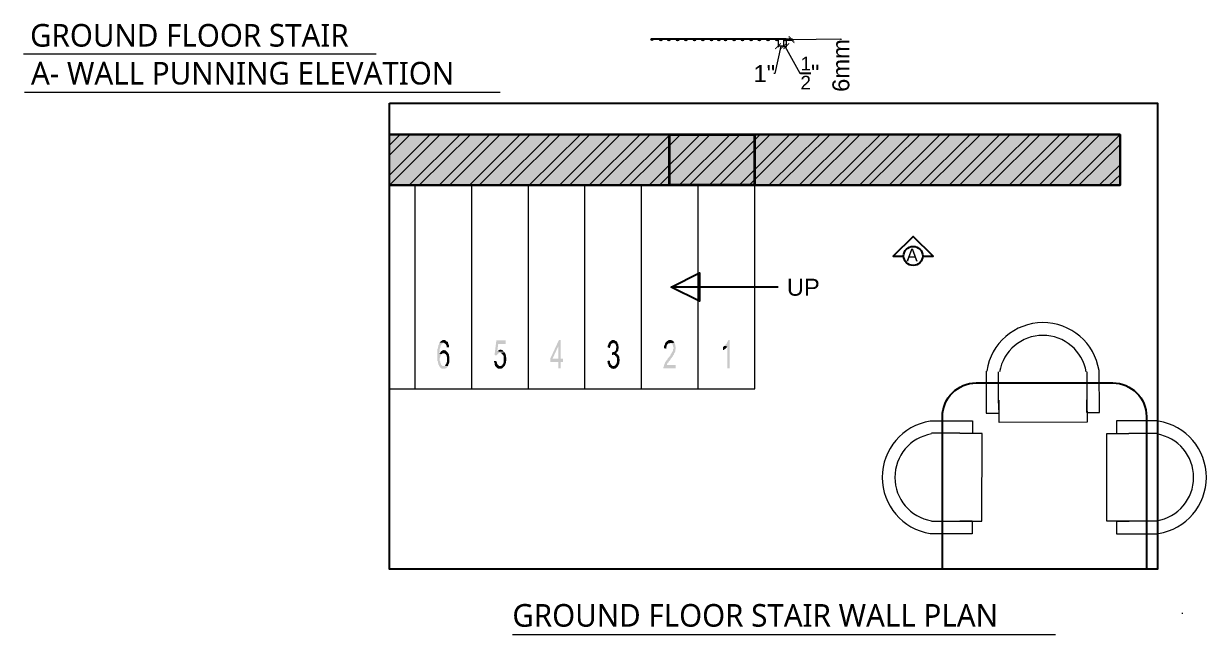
# Model space of a CAD drawing. Header units: inches. Extents: x 3324238 to 135265466, y -1036581 to 20094598.
# Drawn here: x 3353579.2 to 3353787.9, y -519199.8 to -519092 of the extents above; entities that cross this region are included whole.
import ezdxf

# ---------------------------------------------------------------- set-up
doc = ezdxf.new("R2010")
doc.units = ezdxf.units.IN
doc.header["$MEASUREMENT"] = 0
doc.header["$PDMODE"] = 3
doc.layers.add('FURNITURE', color=32, linetype='Continuous', lineweight=13)
for name, color, linetype in [('PDF_Geometry', 7, 'Continuous'), ('PDF_Solid Fills', 7, 'Continuous'), ('PDF_Text', 1, 'Continuous')]:
    doc.layers.add(name, color=color, linetype=linetype)
doc.styles.add('PDF Arial', font='arial.ttf')
doc.styles.add('PDF Century Gothic', font='GOTHIC.TTF')
doc.styles.add('PDF Malgun Gothic', font='malgun.ttf')
doc.styles.add('The Thakors 3 inches', font='arial.ttf', dxfattribs={"height": 3})
doc.dimstyles.new('The Thakors 3 inches', dxfattribs={"dimtxt": 3, "dimasz": 1, "dimexe": 0.179993, "dimexo": 0.0625, "dimgap": 0.089996, "dimtad": 0, "dimzin": 0, "dimdsep": 46, "dimlunit": 4, "dimtxsty": 'The Thakors 3 inches', "dimblk": 'ARCHTICK', "dimcen": 0.089996, "dimclrd": 5, "dimclre": 5, "dimclrt": 1, "dimadec": 0, "dimazin": 0, "dimtfac": 0.799988, "dimtofl": 0, "dimtmove": 1, "dimatfit": 3, "dimfxl": 1, "dimtolj": 1, "dimtzin": 0, "dimlwd": 5, "dimlwe": 13, "dimarcsym": 0})

# ---------------------------------------------------------------- blocks, each defined once
blk = doc.blocks.new('_ArchTick')
at = {"color": 0, "linetype": 'ByBlock', "const_width": 0.15}
blk.add_lwpolyline([(-0.5, -0.5), (0.5, 0.5)], dxfattribs=at)
blk = doc.blocks.new('*D325')
at = {"layer": 'Defpoints', "color": 0, "lineweight": 30, "transparency": 16777216}
for p in [(3353713.33, -519094.65), (3353713.81, -519094.65), (3353713.81, -519095.94)]:
    blk.add_point(p, dxfattribs=at)
at = {"layer": 'PDF_Text', "color": 5, "lineweight": 13, "transparency": 16777216}
for p, q in [((3353713.33, -519094.71), (3353713.33, -519096.12)), ((3353713.81, -519094.71), (3353713.81, -519096.12))]:
    blk.add_line(p, q, dxfattribs=at)
at = {"layer": 'PDF_Text', "color": 5, "lineweight": 5, "transparency": 16777216}
for p, q in [((3353713.33, -519095.94), (3353713.81, -519095.94)), ((3353713.57, -519095.94), (3353716.19, -519100.7)), ((3353716.19, -519100.7), (3353716.37, -519100.7))]:
    blk.add_line(p, q, dxfattribs=at)
at = {"layer": 'PDF_Text', "color": 5, "lineweight": 5, "transparency": 16777216, "rotation": 180}
blk.add_blockref('_ArchTick', (3353713.33, -519095.94), dxfattribs=at)
at = {"layer": 'PDF_Text', "color": 5, "lineweight": 5, "transparency": 16777216}
blk.add_blockref('_ArchTick', (3353713.81, -519095.94), dxfattribs=at)
at = {"layer": 'PDF_Text', "color": 1, "lineweight": 30, "transparency": 16777216, "insert": (3353717.98, -519100.7), "char_height": 3, "attachment_point": 5, "style": 'The Thakors 3 inches'}
blk.add_mtext('\\A1;{\\H0.799988x;\\S1/2;}"', dxfattribs=at)
blk = doc.blocks.new('*D326')
at = {"layer": 'Defpoints', "color": 0, "lineweight": 30, "transparency": 16777216}
for p in [(3353712.36, -519094.65), (3353712.36, -519095.94), (3353713.33, -519094.65)]:
    blk.add_point(p, dxfattribs=at)
at = {"layer": 'PDF_Text', "color": 5, "lineweight": 5, "transparency": 16777216}
for p, q in [((3353712.84, -519095.94), (3353711.78, -519100.78)), ((3353713.33, -519095.94), (3353712.36, -519095.94)), ((3353711.78, -519100.78), (3353711.6, -519100.78))]:
    blk.add_line(p, q, dxfattribs=at)
at = {"layer": 'PDF_Text', "color": 5, "lineweight": 13, "transparency": 16777216}
for p, q in [((3353712.36, -519094.71), (3353712.36, -519096.12)), ((3353713.33, -519094.71), (3353713.33, -519096.12))]:
    blk.add_line(p, q, dxfattribs=at)
at = {"layer": 'PDF_Text', "color": 5, "lineweight": 5, "transparency": 16777216, "rotation": 180}
blk.add_blockref('_ArchTick', (3353712.36, -519095.94), dxfattribs=at)
at = {"layer": 'PDF_Text', "color": 5, "lineweight": 5, "transparency": 16777216}
blk.add_blockref('_ArchTick', (3353713.33, -519095.94), dxfattribs=at)
at = {"layer": 'PDF_Text', "color": 1, "lineweight": 30, "transparency": 16777216, "insert": (3353709.93, -519100.78), "char_height": 3, "attachment_point": 5, "style": 'The Thakors 3 inches'}
blk.add_mtext('\\A1;1"', dxfattribs=at)
blk = doc.blocks.new('*D327')
at = {"layer": 'Defpoints', "color": 0, "lineweight": 30, "transparency": 16777216}
for p in [(3353713.57, -519094.65), (3353713.57, -519094.89), (3353714.73, -519094.89)]:
    blk.add_point(p, dxfattribs=at)
at = {"layer": 'PDF_Text', "color": 5, "lineweight": 13, "transparency": 16777216}
for p, q in [((3353713.63, -519094.65), (3353714.91, -519094.65)), ((3353713.63, -519094.89), (3353714.91, -519094.89))]:
    blk.add_line(p, q, dxfattribs=at)
at = {"layer": 'PDF_Text', "color": 5, "lineweight": 5, "transparency": 16777216}
for p, q in [((3353714.73, -519094.65), (3353714.73, -519094.89)), ((3353714.73, -519094.77), (3353723.46, -519094.65)), ((3353723.46, -519094.65), (3353723.46, -519094.83))]:
    blk.add_line(p, q, dxfattribs=at)
for p, rotation in [((3353714.73, -519094.65), 90), ((3353714.73, -519094.89), 270)]:
    blk.add_blockref('_ArchTick', p, dxfattribs=dict(at, rotation=rotation))
at = {"layer": 'PDF_Text', "color": 1, "lineweight": 30, "transparency": 16777216, "insert": (3353723.46, -519099.36), "char_height": 3, "attachment_point": 5, "rotation": 90, "style": 'The Thakors 3 inches'}
blk.add_mtext('\\A1;6mm', dxfattribs=at)

msp = doc.modelspace()

# ---------------------------------------------------------------- hatches: boundary and pattern name
at = {"layer": 'PDF_Solid Fills', "lineweight": 30, "transparency": 33554559}
for points in [[(3353652.658, -519148.298), (3353652.577, -519148.379), (3353652.577, -519148.379), (3353652.496, -519148.54), (3353652.496, -519148.621), (3353652.416, -519148.701), (3353652.416, -519148.782), (3353652.416, -519148.943), (3353652.335, -519149.024), (3353652.335, -519149.104), (3353652.335, -519149.265), (3353652.255, -519149.426), (3353652.255, -519149.507), (3353652.255, -519149.668), (3353652.255, -519149.829), (3353652.255, -519149.99), (3353652.255, -519150.152), (3353652.255, -519150.313), (3353652.255, -519150.474), (3353652.255, -519150.554), (3353652.255, -519150.716), (3353652.255, -519150.877), (3353652.255, -519151.038), (3353652.255, -519151.199), (3353652.255, -519151.36), (3353652.255, -519151.521), (3353652.335, -519151.602), (3353652.335, -519151.763), (3353652.335, -519151.844), (3353652.416, -519152.005), (3353652.416, -519152.085), (3353652.416, -519152.166), (3353652.496, -519152.246), (3353652.496, -519152.327), (3353652.577, -519152.408), (3353652.658, -519152.488), (3353652.658, -519152.569), (3353652.738, -519152.649), (3353652.819, -519152.73), (3353652.899, -519152.81), (3353652.98, -519152.81), (3353653.06, -519152.891), (3353653.141, -519152.891), (3353653.222, -519152.891), (3353653.383, -519152.891), (3353653.383, -519152.891), (3353653.463, -519152.891), (3353653.544, -519152.891), (3353653.624, -519152.891), (3353653.705, -519152.81), (3353653.786, -519152.81), (3353653.866, -519152.73), (3353653.866, -519152.73), (3353653.947, -519152.649), (3353654.027, -519152.569), (3353654.108, -519152.408), (3353653.302, -519152.408), (3353653.222, -519152.408), (3353653.141, -519152.408), (3353653.06, -519152.327), (3353652.98, -519152.246), (3353652.98, -519152.246), (3353652.899, -519152.166), (3353652.899, -519152.085), (3353652.819, -519151.924), (3353652.738, -519151.844), (3353652.738, -519151.763), (3353652.738, -519151.602), (3353652.658, -519151.521), (3353652.658, -519151.36), (3353652.658, -519151.199), (3353652.658, -519151.199), (3353652.658, -519151.038), (3353652.738, -519150.877), (3353652.738, -519150.796), (3353652.738, -519150.635), (3353652.819, -519150.554), (3353652.899, -519150.474), (3353652.899, -519150.393), (3353652.98, -519150.313), (3353652.577, -519150.232), (3353652.577, -519150.152), (3353652.577, -519149.99), (3353652.658, -519149.829), (3353652.658, -519149.749), (3353652.658, -519149.588), (3353652.658, -519149.426), (3353652.658, -519149.346), (3353652.738, -519149.185), (3353652.738, -519149.104), (3353652.738, -519149.024), (3353652.819, -519148.862), (3353652.819, -519148.782), (3353652.899, -519148.701), (3353652.98, -519148.54), (3353653.06, -519148.46), (3353653.06, -519148.46), (3353653.06, -519148.46), (3353653.141, -519148.379), (3353653.302, -519148.379), (3353653.383, -519148.298)], [(3353653.383, -519147.815), (3353653.302, -519147.815), (3353653.222, -519147.815), (3353653.141, -519147.896), (3353653.06, -519147.896), (3353652.98, -519147.976), (3353652.899, -519147.976), (3353652.819, -519148.057), (3353652.738, -519148.137), (3353652.658, -519148.218), (3353652.658, -519148.298), (3353653.383, -519148.298), (3353653.383, -519148.298), (3353653.463, -519148.379), (3353653.544, -519148.379), (3353653.624, -519148.46), (3353653.705, -519148.54), (3353653.786, -519148.621), (3353653.786, -519148.621), (3353653.786, -519148.701), (3353653.866, -519148.862), (3353653.866, -519148.943), (3353653.866, -519149.104), (3353654.269, -519149.104), (3353654.269, -519148.943), (3353654.269, -519148.862), (3353654.269, -519148.701), (3353654.188, -519148.54), (3353654.188, -519148.46), (3353654.108, -519148.379), (3353654.108, -519148.218), (3353654.027, -519148.137), (3353653.947, -519148.137), (3353653.866, -519148.057), (3353653.786, -519147.976), (3353653.705, -519147.896), (3353653.624, -519147.896), (3353653.544, -519147.815), (3353653.463, -519147.815)], [(3353664.26, -519147.896), (3353662.648, -519147.896), (3353662.326, -519150.474), (3353662.648, -519150.554), (3353662.729, -519150.474), (3353662.81, -519150.393), (3353662.89, -519150.313), (3353662.971, -519150.232), (3353662.971, -519150.232), (3353663.051, -519150.152), (3353663.132, -519150.071), (3353663.212, -519150.071), (3353663.293, -519150.071), (3353664.099, -519149.99), (3353664.099, -519149.99), (3353664.018, -519149.91), (3353662.81, -519149.829), (3353662.971, -519148.54), (3353664.26, -519148.54)], [(3353674.009, -519147.815), (3353673.687, -519147.815), (3353672.156, -519151.118), (3353672.156, -519151.682), (3353673.606, -519151.682), (3353673.606, -519152.81), (3353674.009, -519152.81), (3353674.009, -519151.682), (3353674.412, -519151.682), (3353674.412, -519151.118), (3353674.009, -519151.118), (3353672.559, -519151.118), (3353673.606, -519148.862)], [(3353674.009, -519147.815), (3353673.606, -519148.862), (3353673.606, -519151.118), (3353672.559, -519151.118), (3353674.009, -519151.118)], [(3353682.549, -519148.298), (3353682.469, -519148.379), (3353682.469, -519148.46), (3353682.388, -519148.621), (3353682.388, -519148.701), (3353682.308, -519148.862), (3353682.308, -519148.943), (3353682.308, -519149.104), (3353682.711, -519149.265), (3353682.711, -519149.185), (3353682.711, -519149.024), (3353682.791, -519148.862), (3353682.791, -519148.782), (3353682.872, -519148.621), (3353682.872, -519148.54), (3353682.952, -519148.46), (3353683.033, -519148.46), (3353683.113, -519148.379), (3353683.194, -519148.379), (3353683.275, -519148.298)], [(3353683.275, -519147.815), (3353683.194, -519147.815), (3353683.113, -519147.815), (3353683.033, -519147.896), (3353682.952, -519147.896), (3353682.872, -519147.976), (3353682.791, -519148.057), (3353682.711, -519148.057), (3353682.63, -519148.137), (3353682.63, -519148.137), (3353682.549, -519148.298), (3353683.275, -519148.298), (3353683.355, -519148.379), (3353683.436, -519148.379), (3353683.516, -519148.379), (3353683.597, -519148.46), (3353683.677, -519148.54), (3353683.677, -519148.621), (3353683.758, -519148.701), (3353683.758, -519148.862), (3353683.839, -519148.943), (3353683.839, -519149.104), (3353683.839, -519149.185), (3353683.758, -519149.346), (3353683.758, -519149.426), (3353683.758, -519149.588), (3353683.677, -519149.668), (3353683.597, -519149.749), (3353683.597, -519149.749), (3353683.516, -519149.829), (3353683.436, -519149.91), (3353683.355, -519149.91), (3353683.275, -519149.91), (3353683.113, -519149.91), (3353683.919, -519149.99), (3353684, -519149.91), (3353684.08, -519149.829), (3353684.08, -519149.749), (3353684.161, -519149.668), (3353684.161, -519149.507), (3353684.161, -519149.426), (3353684.241, -519149.265), (3353684.241, -519149.104), (3353684.241, -519149.024), (3353684.161, -519148.862), (3353684.161, -519148.701), (3353684.161, -519148.621), (3353684.08, -519148.46), (3353684.08, -519148.46), (3353684, -519148.379), (3353684, -519148.218), (3353683.919, -519148.137), (3353683.839, -519148.057), (3353683.758, -519147.976), (3353683.677, -519147.976), (3353683.597, -519147.896), (3353683.516, -519147.896), (3353683.436, -519147.815), (3353683.355, -519147.815)], [(3353694.071, -519148.298), (3353693.265, -519148.379), (3353693.346, -519148.379), (3353693.427, -519148.379), (3353693.507, -519148.379), (3353693.588, -519148.46), (3353693.668, -519148.54), (3353693.749, -519148.621), (3353693.749, -519148.621), (3353693.749, -519148.701), (3353693.829, -519148.782), (3353693.829, -519148.943), (3353693.91, -519149.104), (3353693.91, -519149.185), (3353693.91, -519149.346), (3353693.829, -519149.426), (3353693.829, -519149.588), (3353693.829, -519149.668), (3353693.749, -519149.829), (3353693.668, -519149.91), (3353693.668, -519149.99), (3353693.588, -519150.071), (3353693.588, -519150.152), (3353693.507, -519150.232), (3353693.427, -519150.313), (3353693.427, -519150.474), (3353693.346, -519150.554), (3353693.265, -519150.635), (3353693.185, -519150.796), (3353693.104, -519150.877), (3353692.943, -519151.038), (3353692.863, -519151.118), (3353692.863, -519151.199), (3353692.782, -519151.28), (3353692.701, -519151.36), (3353692.621, -519151.521), (3353692.54, -519151.602), (3353692.54, -519151.682), (3353692.46, -519151.763), (3353692.379, -519151.844), (3353692.379, -519151.924), (3353692.299, -519152.085), (3353692.299, -519152.166), (3353692.218, -519152.327), (3353692.218, -519152.408), (3353692.218, -519152.408), (3353692.137, -519152.569), (3353692.137, -519152.73), (3353692.137, -519152.81), (3353694.313, -519152.81), (3353694.313, -519152.246), (3353692.701, -519152.246), (3353692.701, -519152.246), (3353692.782, -519152.166), (3353692.782, -519152.005), (3353692.863, -519151.924), (3353692.863, -519151.844), (3353692.943, -519151.844), (3353693.024, -519151.763), (3353693.024, -519151.682), (3353693.104, -519151.521), (3353693.265, -519151.441), (3353693.346, -519151.28), (3353693.346, -519151.28), (3353693.427, -519151.118), (3353693.507, -519151.038), (3353693.588, -519150.957), (3353693.668, -519150.796), (3353693.749, -519150.716), (3353693.829, -519150.635), (3353693.829, -519150.554), (3353693.91, -519150.474), (3353693.91, -519150.393), (3353693.991, -519150.393), (3353693.991, -519150.232), (3353694.071, -519150.152), (3353694.152, -519149.99), (3353694.152, -519149.91), (3353694.232, -519149.829), (3353694.232, -519149.749), (3353694.232, -519149.588), (3353694.232, -519149.507), (3353694.313, -519149.346), (3353694.313, -519149.185), (3353694.313, -519149.185), (3353694.313, -519149.024), (3353694.232, -519148.943), (3353694.232, -519148.782), (3353694.232, -519148.701), (3353694.152, -519148.54), (3353694.152, -519148.46)], [(3353693.265, -519147.815), (3353693.185, -519147.815), (3353693.104, -519147.815), (3353693.024, -519147.896), (3353692.943, -519147.896), (3353692.863, -519147.976), (3353692.782, -519147.976), (3353692.701, -519148.057), (3353692.621, -519148.137), (3353692.54, -519148.218), (3353692.46, -519148.298), (3353692.46, -519148.379), (3353692.379, -519148.46), (3353692.379, -519148.621), (3353692.299, -519148.701), (3353692.299, -519148.862), (3353692.218, -519148.943), (3353692.218, -519149.104), (3353692.218, -519149.265), (3353692.621, -519149.346), (3353692.621, -519149.185), (3353692.621, -519149.024), (3353692.701, -519148.943), (3353692.701, -519148.782), (3353692.782, -519148.701), (3353692.782, -519148.621), (3353692.863, -519148.54), (3353692.943, -519148.46), (3353693.024, -519148.379), (3353693.104, -519148.379), (3353693.185, -519148.379), (3353693.265, -519148.379), (3353694.071, -519148.298), (3353693.991, -519148.218), (3353693.991, -519148.218), (3353693.91, -519148.137), (3353693.91, -519148.057), (3353693.829, -519147.976), (3353693.749, -519147.976), (3353693.668, -519147.896), (3353693.588, -519147.896), (3353693.507, -519147.815), (3353693.346, -519147.815)], [(3353703.82, -519147.815), (3353703.579, -519147.815), (3353703.579, -519147.896), (3353703.498, -519147.976), (3353703.498, -519148.057), (3353703.417, -519148.137), (3353703.337, -519148.298), (3353703.337, -519148.379), (3353703.256, -519148.46), (3353703.176, -519148.54), (3353703.095, -519148.621), (3353703.015, -519148.701), (3353702.934, -519148.782), (3353702.853, -519148.862), (3353703.417, -519148.943), (3353703.417, -519152.81), (3353703.82, -519152.81)], [(3353653.383, -519149.588), (3353653.383, -519149.588), (3353653.302, -519149.588), (3353653.222, -519149.668), (3353653.141, -519149.668), (3353653.06, -519149.749), (3353652.98, -519149.749), (3353652.899, -519149.829), (3353652.899, -519149.829), (3353652.819, -519149.91), (3353652.738, -519150.071), (3353652.658, -519150.152), (3353652.577, -519150.232), (3353652.98, -519150.313), (3353653.06, -519150.232), (3353653.141, -519150.152), (3353653.222, -519150.152), (3353653.302, -519150.152), (3353654.108, -519150.071), (3353654.027, -519149.99), (3353653.947, -519149.91), (3353653.866, -519149.829), (3353653.786, -519149.749), (3353653.705, -519149.668), (3353653.624, -519149.668), (3353653.544, -519149.668), (3353653.463, -519149.588)], [(3353654.108, -519150.071), (3353653.302, -519150.152), (3353653.383, -519150.152), (3353653.463, -519150.152), (3353653.544, -519150.232), (3353653.624, -519150.313), (3353653.705, -519150.313), (3353653.786, -519150.474), (3353653.786, -519150.474), (3353653.866, -519150.554), (3353653.866, -519150.716), (3353653.947, -519150.796), (3353653.947, -519150.957), (3353653.947, -519151.118), (3353653.947, -519151.28), (3353653.947, -519151.36), (3353653.947, -519151.521), (3353653.947, -519151.682), (3353653.866, -519151.763), (3353653.866, -519151.924), (3353653.786, -519152.005), (3353653.786, -519152.085), (3353653.705, -519152.166), (3353653.624, -519152.246), (3353653.624, -519152.327), (3353653.544, -519152.408), (3353653.463, -519152.408), (3353653.302, -519152.408), (3353654.108, -519152.408), (3353654.108, -519152.327), (3353654.188, -519152.246), (3353654.188, -519152.085), (3353654.269, -519152.005), (3353654.269, -519151.924), (3353654.35, -519151.763), (3353654.35, -519151.602), (3353654.35, -519151.521), (3353654.35, -519151.36), (3353654.35, -519151.199), (3353654.35, -519151.199), (3353654.35, -519151.038), (3353654.35, -519150.877), (3353654.35, -519150.716), (3353654.269, -519150.635), (3353654.269, -519150.474), (3353654.269, -519150.393), (3353654.188, -519150.232), (3353654.108, -519150.152)], [(3353663.374, -519149.507), (3353663.374, -519149.507), (3353663.293, -519149.507), (3353663.212, -519149.588), (3353663.132, -519149.588), (3353663.051, -519149.668), (3353662.971, -519149.668), (3353662.89, -519149.749), (3353662.81, -519149.829), (3353664.018, -519149.91), (3353663.938, -519149.829), (3353663.857, -519149.749), (3353663.776, -519149.668), (3353663.776, -519149.588), (3353663.615, -519149.588), (3353663.535, -519149.588), (3353663.454, -519149.507)], [(3353664.099, -519149.99), (3353663.293, -519150.071), (3353663.293, -519150.071), (3353663.374, -519150.071), (3353663.454, -519150.152), (3353663.535, -519150.152), (3353663.615, -519150.232), (3353663.696, -519150.313), (3353663.776, -519150.393), (3353663.776, -519150.474), (3353663.857, -519150.554), (3353663.938, -519150.635), (3353663.938, -519150.796), (3353663.938, -519150.877), (3353663.938, -519151.038), (3353663.938, -519151.199), (3353663.938, -519151.199), (3353663.938, -519151.36), (3353663.938, -519151.521), (3353663.938, -519151.602), (3353663.938, -519151.763), (3353663.857, -519151.924), (3353663.857, -519152.005), (3353663.776, -519152.085), (3353663.776, -519152.085), (3353663.696, -519152.246), (3353663.615, -519152.327), (3353663.535, -519152.327), (3353663.454, -519152.408), (3353663.374, -519152.408), (3353663.293, -519152.408), (3353664.099, -519152.408), (3353664.099, -519152.327), (3353664.179, -519152.327), (3353664.179, -519152.166), (3353664.26, -519152.085), (3353664.26, -519151.924), (3353664.34, -519151.844), (3353664.34, -519151.682), (3353664.34, -519151.602), (3353664.421, -519151.441), (3353664.421, -519151.28), (3353664.421, -519151.118), (3353664.421, -519151.118), (3353664.421, -519150.957), (3353664.34, -519150.796), (3353664.34, -519150.635), (3353664.34, -519150.554), (3353664.26, -519150.393), (3353664.26, -519150.313), (3353664.179, -519150.152), (3353664.179, -519150.071)], [(3353684.08, -519150.393), (3353683.355, -519150.393), (3353683.355, -519150.393), (3353683.436, -519150.474), (3353683.597, -519150.474), (3353683.597, -519150.554), (3353683.677, -519150.635), (3353683.758, -519150.716), (3353683.839, -519150.716), (3353683.839, -519150.877), (3353683.919, -519150.957), (3353683.919, -519151.118), (3353683.919, -519151.199), (3353683.919, -519151.36), (3353683.919, -519151.36), (3353683.919, -519151.521), (3353683.919, -519151.682), (3353683.919, -519151.763), (3353683.839, -519151.924), (3353683.839, -519152.005), (3353683.758, -519152.085), (3353683.677, -519152.246), (3353683.597, -519152.327), (3353683.516, -519152.327), (3353683.436, -519152.408), (3353683.355, -519152.408), (3353683.275, -519152.408), (3353682.549, -519152.408), (3353682.549, -519152.569), (3353682.63, -519152.569), (3353682.711, -519152.649), (3353682.791, -519152.73), (3353682.872, -519152.81), (3353682.952, -519152.81), (3353683.033, -519152.891), (3353683.113, -519152.891), (3353683.194, -519152.891), (3353683.275, -519152.972), (3353683.355, -519152.891), (3353683.436, -519152.891), (3353683.516, -519152.891), (3353683.597, -519152.891), (3353683.677, -519152.81), (3353683.758, -519152.81), (3353683.839, -519152.73), (3353683.919, -519152.649), (3353684, -519152.569), (3353684.08, -519152.488), (3353684.08, -519152.488), (3353684.161, -519152.327), (3353684.161, -519152.246), (3353684.241, -519152.166), (3353684.322, -519152.005), (3353684.322, -519151.924), (3353684.322, -519151.763), (3353684.322, -519151.682), (3353684.403, -519151.521), (3353684.403, -519151.36), (3353684.403, -519151.36), (3353684.403, -519151.199), (3353684.322, -519151.038), (3353684.322, -519150.877), (3353684.322, -519150.796), (3353684.241, -519150.635), (3353684.241, -519150.554), (3353684.241, -519150.554), (3353684.161, -519150.474)], [(3353683.113, -519149.91), (3353683.033, -519150.474), (3353683.033, -519150.474), (3353683.194, -519150.474), (3353683.275, -519150.393), (3353683.355, -519150.393), (3353684.08, -519150.393), (3353684, -519150.313), (3353683.919, -519150.232), (3353683.839, -519150.152), (3353683.758, -519150.152), (3353683.839, -519150.071), (3353683.919, -519149.99)], [(3353702.853, -519148.862), (3353702.773, -519148.943), (3353702.692, -519149.024), (3353702.612, -519149.104), (3353702.612, -519149.668), (3353702.612, -519149.668), (3353702.692, -519149.588), (3353702.773, -519149.588), (3353702.853, -519149.507), (3353702.934, -519149.426), (3353703.095, -519149.346), (3353703.095, -519149.346), (3353703.176, -519149.265), (3353703.256, -519149.185), (3353703.337, -519149.104), (3353703.337, -519149.024), (3353703.417, -519148.943)], [(3353662.648, -519151.521), (3353662.246, -519151.521), (3353662.246, -519151.602), (3353662.246, -519151.763), (3353662.326, -519151.844), (3353662.326, -519152.005), (3353662.326, -519152.166), (3353662.407, -519152.246), (3353662.407, -519152.327), (3353662.487, -519152.488), (3353662.568, -519152.569), (3353662.648, -519152.649), (3353662.648, -519152.649), (3353662.729, -519152.73), (3353662.81, -519152.81), (3353662.89, -519152.81), (3353662.971, -519152.891), (3353663.132, -519152.891), (3353663.212, -519152.891), (3353663.293, -519152.891), (3353663.293, -519152.891), (3353663.374, -519152.891), (3353663.454, -519152.891), (3353663.535, -519152.891), (3353663.615, -519152.81), (3353663.696, -519152.81), (3353663.776, -519152.73), (3353663.857, -519152.649), (3353663.938, -519152.569), (3353664.018, -519152.488), (3353664.099, -519152.408), (3353663.293, -519152.408), (3353663.293, -519152.408), (3353663.212, -519152.408), (3353663.132, -519152.408), (3353663.051, -519152.327), (3353662.971, -519152.246), (3353662.89, -519152.166), (3353662.81, -519152.085), (3353662.81, -519152.005), (3353662.729, -519151.924), (3353662.729, -519151.763), (3353662.648, -519151.602)], [(3353682.63, -519151.441), (3353682.227, -519151.521), (3353682.227, -519151.602), (3353682.308, -519151.763), (3353682.308, -519151.844), (3353682.308, -519152.005), (3353682.388, -519152.085), (3353682.388, -519152.246), (3353682.469, -519152.327), (3353682.55, -519152.408), (3353683.275, -519152.408), (3353683.194, -519152.408), (3353683.114, -519152.408), (3353683.033, -519152.327), (3353682.952, -519152.246), (3353682.872, -519152.166), (3353682.872, -519152.166), (3353682.791, -519152.085), (3353682.791, -519152.005), (3353682.711, -519151.844), (3353682.711, -519151.763), (3353682.711, -519151.602)]]:
    msp.add_hatch(color=1, dxfattribs=at).paths.add_polyline_path(points)

# ---------------------------------------------------------------- linework, layer by layer
at = {"layer": 'FURNITURE', "lineweight": 30}
msp.add_line((3353689.883, -519094.645), (3353713.811, -519094.645), dxfattribs=at)
for centre, start, end in [((3353690.123, -519094.614), 187.39161, 352.60839), ((3353691.654, -519094.645), 180, 0), ((3353693.104, -519094.645), 180, 0), ((3353694.635, -519094.645), 180, 0), ((3353696.085, -519094.645), 180.00275, 359.99725), ((3353697.616, -519094.645), 180, 0), ((3353699.067, -519094.645), 180, 0), ((3353700.597, -519094.645), 180.00203, 359.99797), ((3353701.887, -519094.645), 180, 0), ((3353703.095, -519094.645), 180.00275, 359.99725), ((3353704.626, -519094.645), 180, 0), ((3353706.076, -519094.645), 180, 0), ((3353707.607, -519094.645), 180.00275, 359.99725), ((3353709.057, -519094.645), 180, 0), ((3353710.588, -519094.645), 180, 0), ((3353712.119, -519094.645), 180, 0), ((3353713.569, -519094.645), 180, 0)]:
    msp.add_arc(centre, 0.242, start, end, dxfattribs=at)
at = {"layer": 'PDF_Geometry', "color": 252, "lineweight": 13, "true_color": 0x979797}
msp.add_lwpolyline([(3353700.92, -519094.645), (3353701.725, -519094.645)], dxfattribs=at)
at = {"layer": 'PDF_Geometry', "color": 1, "lineweight": 13}
for points in [[(3353579.225, -519097.297), (3353641.426, -519097.297)], [(3353579.386, -519104.065), (3353663.341, -519104.065)], [(3353665.468, -519199.784), (3353761.348, -519199.784)]]:
    msp.add_lwpolyline(points, dxfattribs=at)
at = {"layer": 'PDF_Geometry', "color": 9, "lineweight": 30, "true_color": 0xbababa}
msp.add_lwpolyline([(3353643.795, -519105.999), (3353779.316, -519105.999), (3353779.316, -519188.262), (3353643.795, -519188.262)], close=True, dxfattribs=at)
at = {"layer": 'PDF_Geometry', "color": 251, "lineweight": 18, "true_color": 0x626466}
for points in [[(3353643.795, -519113.411), (3353645.648, -519111.558)], [(3353643.795, -519118.729), (3353650.966, -519111.558)], [(3353643.795, -519115.184), (3353647.42, -519111.558)], [(3353643.795, -519120.501), (3353652.738, -519111.558)], [(3353647.259, -519120.501), (3353656.283, -519111.558)], [(3353649.032, -519120.501), (3353658.056, -519111.558)], [(3353652.577, -519120.501), (3353661.52, -519111.558)], [(3353654.35, -519120.501), (3353663.293, -519111.558)], [(3353657.895, -519120.501), (3353666.838, -519111.558)], [(3353659.587, -519120.501), (3353668.611, -519111.558)], [(3353663.132, -519120.501), (3353672.156, -519111.558)], [(3353664.904, -519120.501), (3353673.928, -519111.558)], [(3353668.45, -519120.501), (3353677.473, -519111.558)], [(3353670.222, -519120.501), (3353679.165, -519111.558)], [(3353673.767, -519120.501), (3353682.711, -519111.558)], [(3353675.54, -519120.501), (3353684.483, -519111.558)], [(3353679.004, -519120.501), (3353688.028, -519111.558)], [(3353680.777, -519120.501), (3353689.801, -519111.558)], [(3353684.322, -519120.501), (3353693.346, -519111.558)], [(3353686.095, -519120.501), (3353695.119, -519111.558)], [(3353689.64, -519120.501), (3353698.583, -519111.558)], [(3353691.412, -519120.501), (3353700.356, -519111.558)], [(3353694.877, -519120.501), (3353703.901, -519111.558)], [(3353696.649, -519120.501), (3353705.673, -519111.558)], [(3353700.195, -519120.501), (3353709.219, -519111.558)], [(3353701.967, -519120.501), (3353710.991, -519111.558)], [(3353705.512, -519120.501), (3353714.456, -519111.558)], [(3353707.285, -519120.501), (3353716.228, -519111.558)], [(3353710.749, -519120.501), (3353719.773, -519111.558)], [(3353712.522, -519120.501), (3353721.546, -519111.558)], [(3353716.067, -519120.501), (3353725.091, -519111.558)], [(3353717.84, -519120.501), (3353726.864, -519111.558)], [(3353721.385, -519120.501), (3353730.409, -519111.558)], [(3353723.157, -519120.501), (3353732.101, -519111.558)], [(3353726.703, -519120.501), (3353735.646, -519111.558)], [(3353728.395, -519120.501), (3353737.419, -519111.558)], [(3353731.94, -519120.501), (3353740.964, -519111.558)], [(3353733.712, -519120.501), (3353742.736, -519111.558)], [(3353737.257, -519120.501), (3353746.281, -519111.558)], [(3353739.03, -519120.501), (3353748.054, -519111.558)], [(3353742.575, -519120.501), (3353751.519, -519111.558)], [(3353744.348, -519120.501), (3353753.291, -519111.558)], [(3353747.812, -519120.501), (3353756.836, -519111.558)], [(3353749.585, -519120.501), (3353758.609, -519111.558)], [(3353753.13, -519120.501), (3353762.154, -519111.558)], [(3353754.903, -519120.501), (3353763.927, -519111.558)], [(3353758.448, -519120.501), (3353767.391, -519111.558)], [(3353760.22, -519120.501), (3353769.164, -519111.558)], [(3353763.685, -519120.501), (3353772.709, -519111.558)], [(3353765.457, -519120.501), (3353772.709, -519113.331)], [(3353769.003, -519120.501), (3353772.709, -519116.876)], [(3353770.775, -519120.501), (3353772.709, -519118.648)]]:
    msp.add_lwpolyline(points, dxfattribs=at)
at = {"layer": 'PDF_Geometry', "lineweight": 35}
msp.add_lwpolyline([(3353643.795, -519111.558), (3353772.709, -519111.558), (3353772.709, -519120.501), (3353643.795, -519120.501)], dxfattribs=at)
at = {"layer": 'PDF_Geometry', "color": 6, "lineweight": 40}
msp.add_lwpolyline([(3353708.171, -519111.558), (3353708.171, -519120.501), (3353693.185, -519120.501), (3353693.185, -519111.558)], close=True, dxfattribs=at)
at = {"layer": 'PDF_Geometry', "lineweight": 13}
for points in [[(3353643.795, -519156.436), (3353708.252, -519156.436), (3353708.252, -519120.501)], [(3353648.307, -519156.436), (3353648.307, -519120.501)], [(3353658.298, -519156.436), (3353658.298, -519120.501)], [(3353668.288, -519156.436), (3353668.288, -519120.501)], [(3353678.279, -519156.436), (3353678.279, -519120.501)], [(3353688.27, -519156.436), (3353688.27, -519120.501)], [(3353698.261, -519156.436), (3353698.261, -519120.501)], [(3353718.162, -519120.662), (3353718.162, -519120.501)], [(3353728.153, -519120.662), (3353728.153, -519120.501)], [(3353643.795, -519156.436), (3353708.252, -519156.436)], [(3353783.667, -519195.997), (3353783.667, -519196.158)]]:
    msp.add_lwpolyline(points, dxfattribs=at)
at = {"layer": 'PDF_Geometry', "lineweight": 30}
for points in [[(3353737.983, -519132.99), (3353739.755, -519132.99), (3353736.21, -519129.525), (3353732.665, -519132.99), (3353734.437, -519132.99)], [(3353712.361, -519138.469), (3353698.503, -519138.469), (3353693.507, -519138.469), (3353698.503, -519135.971), (3353698.503, -519140.966), (3353693.507, -519138.469)]]:
    msp.add_lwpolyline(points, dxfattribs=at)
at = {"layer": 'PDF_Geometry', "color": 32, "lineweight": 13, "true_color": 0xdd6e00}
msp.add_lwpolyline([(3353766.827, -519160.626), (3353769.083, -519160.626), (3353769.003, -519153.213, 0.8579011), (3353749.182, -519153.294)], format="xyb", dxfattribs=at)
for points in [[(3353749.101, -519153.294), (3353749.101, -519160.706), (3353751.357, -519160.706), (3353751.277, -519158.45), (3353751.277, -519153.455)], [(3353766.827, -519153.455), (3353766.827, -519160.626), (3353766.827, -519158.37), (3353766.908, -519162.318), (3353751.357, -519162.398), (3353751.357, -519158.45)], [(3353739.272, -519162.076), (3353746.684, -519162.076), (3353746.684, -519164.332), (3353744.428, -519164.252), (3353739.433, -519164.252)], [(3353779.477, -519162.076), (3353772.064, -519162.076), (3353772.064, -519164.332), (3353774.24, -519164.252), (3353779.316, -519164.252)], [(3353739.433, -519179.802), (3353746.604, -519179.802), (3353744.428, -519179.802), (3353748.296, -519179.802), (3353748.376, -519164.332), (3353744.428, -519164.332)], [(3353779.235, -519179.802), (3353772.064, -519179.802), (3353774.32, -519179.802), (3353770.372, -519179.802), (3353770.372, -519164.332), (3353774.24, -519164.332)], [(3353746.604, -519179.802), (3353746.604, -519182.058), (3353739.272, -519182.058)], [(3353772.064, -519179.802), (3353772.064, -519182.058), (3353779.477, -519182.058)]]:
    msp.add_lwpolyline(points, dxfattribs=at)
at = {"layer": 'PDF_Geometry', "color": 32, "lineweight": 30, "true_color": 0xdd6e00}
msp.add_lwpolyline([(3353741.367, -519188.262), (3353741.367, -519161.351, -0.4105563), (3353747.329, -519155.389), (3353771.42, -519155.389, -0.4105563), (3353777.382, -519161.351), (3353777.382, -519188.262)], format="xyb", dxfattribs=at)
at = {"layer": 'PDF_Geometry', "lineweight": 30}
msp.add_circle((3353736.207, -519132.98), 1.683, dxfattribs=at)
at = {"layer": 'PDF_Geometry', "color": 32, "lineweight": 13, "true_color": 0xdd6e00}
for centre, radius, start, end in [((3353759.092, -519154.76), 7.765, 9.67513, 170.32487), ((3353740.763, -519172.067), 10.034, 99.01069, 260.98931), ((3353777.905, -519172.067), 10.034, 279.01069, 80.98931), ((3353740.738, -519172.067), 7.765, 99.67513, 260.32487), ((3353777.93, -519172.067), 7.765, 279.67513, 80.32487)]:
    msp.add_arc(centre, radius, start, end, dxfattribs=at)
at = {"layer": 'PDF_Solid Fills', "color": 7, "lineweight": 30, "true_color": 0xffffff, "transparency": 33554559}
for points in [[(3353643.795, -519111.558), (3353772.709, -519120.501), (3353643.795, -519120.501)], [(3353643.795, -519111.558), (3353772.709, -519111.558), (3353772.709, -519120.501)]]:
    msp.add_solid(points, dxfattribs=at)
at = {"layer": 'PDF_Solid Fills', "color": 252, "lineweight": 30, "true_color": 0x939597, "transparency": 33554559}
for points in [[(3353693.185, -519111.558), (3353708.171, -519120.501), (3353693.185, -519120.501)], [(3353693.185, -519111.558), (3353708.171, -519111.558), (3353708.171, -519120.501)]]:
    msp.add_solid(points, dxfattribs=at)

# ---------------------------------------------------------------- texts
at = {"layer": 'PDF_Text', "lineweight": 30, "char_height": 3.99579, "attachment_point": 7, "style": 'PDF Malgun Gothic'}
for s, insert in [('GROUND FLOOR STAIR', (3353580.357, -519096.083)), ('A- WALL PUNNING ELEVATION', (3353580.518, -519102.772)), ('GROUND FLOOR STAIR WALL PLAN', (3353665.465, -519198.488))]:
    msp.add_mtext(s, dxfattribs=dict(at, insert=insert))
at = {"layer": 'PDF_Text', "color": 7, "lineweight": 30, "insert": (3353735.002, -519133.956), "char_height": 2.257, "attachment_point": 7, "style": 'PDF Century Gothic'}
msp.add_mtext('A', dxfattribs=at)
at = {"layer": 'PDF_Text', "color": 13, "lineweight": 30, "true_color": 0xb85b5b, "insert": (3353713.899, -519140.045), "char_height": 2.9991, "attachment_point": 7, "style": 'PDF Arial'}
msp.add_mtext('UP', dxfattribs=at)

# ---------------------------------------------------------------- dimensions: what is measured, and where the dimension line sits
at = {"layer": 'PDF_Text', "lineweight": 30}
dim = msp.add_linear_dim(base=(3353714.729, -519094.887), p1=(3353713.569, -519094.645), p2=(3353713.569, -519094.887), angle=90, text='6mm', dimstyle='The Thakors 3 inches', dxfattribs=at)
dim.commit()
dim.dimension.update_dxf_attribs({"geometry": '*D327', "text_midpoint": (3353723.459, -519094.916), "dimtype": 160})
for base, p1, p2, picture, middle in [((3353712.361, -519095.943), (3353713.328, -519094.645), (3353712.361, -519094.645), '*D326', (3353711.509, -519100.777)), ((3353713.811, -519095.943), (3353713.328, -519094.648), (3353713.811, -519094.645), '*D325', (3353716.463, -519100.695))]:
    dim = msp.add_linear_dim(base=base, p1=p1, p2=p2, dimstyle='The Thakors 3 inches', dxfattribs=at)
    dim.commit()
    dim.dimension.update_dxf_attribs({"geometry": picture, "text_midpoint": middle, "dimtype": 160})

doc.saveas('drawing.dxf')
